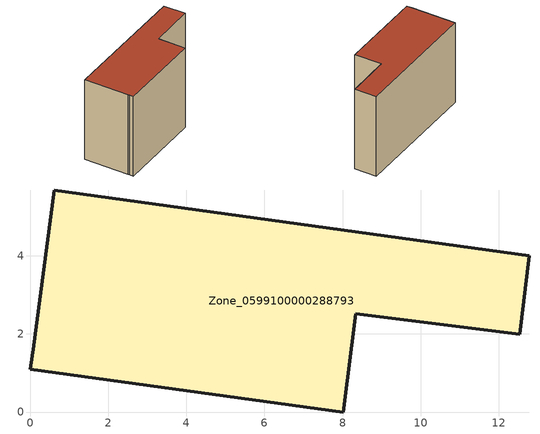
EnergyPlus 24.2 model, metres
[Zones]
Zone_0599100000288793
 floor ground (C_G): 0.07,1.61 0.62,5.69 12.78,4.01 12.54,1.99 8.34,2.52 8.02,0 0,1.1 0.05,1.44 z0
 wall outside (C_F): 12.54,1.99 12.78,4.01 0.62,5.69 0.07,1.61 0.05,1.44 0,1.1 8.02,0 8.34,2.52 12.54,1.99 z0:7.83
 roof outside (C_R): 0.07,1.61 0.05,1.44 0,1.1 8.02,0 8.34,2.52 12.54,1.99 12.78,4.01 0.62,5.69 z7.83
[BUILDING]
Pand.0599100000288793: North Axis=0; Terrain=City; Loads Convergence Tolerance Value=0.04; Temperature Convergence Tolerance Value=0.4; Solar Distribution=FullExterior; Maximum Number of Warmup Days=25; Minimum Number of Warmup Days=1
[Site:Location]
Rotterdam.The.Hague.AP_ZH_NLD Design_Conditions: Latitude=51.96; Longitude=4.45; Time Zone=1; Elevation=-4.5
[SITE:GROUNDTEMPERATURE:BUILDINGSURFACE]
18, 18, 18, 18, 18, 18, 18, 18, 18, 18, 18, 18
[MATERIAL] Thermal Absorptance=0.9; Solar Absorptance=0.7; Visible Absorptance=0.7
Name | Roughness | Thickness | Conductivity | Density | Specific Heat
G.TI.1946 | MediumSmooth | 0.15 | 1 | 540 | 1210
F.TI.1946 | Rough | 0.3 | 0.857143 | 1920 | 840
R.TI.1946 | MediumRough | 0.2 | 0.1 | 1500 | 1000
[CONSTRUCTION]
C_G: G.TI.1946
C_F: F.TI.1946
C_R: R.TI.1946
[ZONE]
Zone_0599100000288793: Type=1; Multiplier=1; Ceiling Height=Autocalculate; Volume=Autocalculate; Floor Area=autocalculate; Part of Total Floor Area=Yes
[ZONEINFILTRATION:DESIGNFLOWRATE]
Infil_Zone_0599100000288793: Zone or ZoneList or Space or SpaceList=Zone_0599100000288793; Schedule=AlwaysOn; Design Flow Rate Calculation Method=Flow/Area; Flow Rate per Floor Area=0.003; Constant Term Coefficient=1; Temperature Term Coefficient=0; Velocity Term Coefficient=0; Velocity Squared Term Coefficient=0
[HVACTEMPLATE:ZONE:IDEALLOADSAIRSYSTEM]
Zone_0599100000288793: Maximum Heating Supply Air Temperature=50; Minimum Cooling Supply Air Temperature=13; Maximum Heating Supply Air Humidity Ratio=0.0156; Minimum Cooling Supply Air Humidity Ratio=0.0077; Heating Limit=NoLimit; Cooling Limit=NoLimit; Dehumidification Control Type=ConstantSensibleHeatRatio; Cooling Sensible Heat Ratio=0.7; Dehumidification Setpoint=60; Humidification Control Type=None; Humidification Setpoint=30; Outdoor Air Method=None; Outdoor Air Flow Rate per Person=0.00944; Outdoor Air Flow Rate per Zone Floor Area=0; Outdoor Air Flow Rate per Zone=0; Demand Controlled Ventilation Type=None; Outdoor Air Economizer Type=NoEconomizer; Heat Recovery Type=None; Sensible Heat Recovery Effectiveness=0.7; Latent Heat Recovery Effectiveness=0.65
[ZONECONTROL:THERMOSTAT]
ThermostatControl_Zone_0599100000288793: Zone or ZoneList=Zone_0599100000288793; Control Type Schedule=DualSetpointControlType; Control 1=Thermostat_Zone_0599100000288793; Temperature Difference Between Cutout And Setpoint=0
[THERMOSTATSETPOINT:DUALSETPOINT]
Thermostat_Zone_0599100000288793: Heating Setpoint Temperature Schedule=HeatingSetpoint_Zone_0599100000288793; Cooling Setpoint Temperature Schedule=CoolingSetpoint_Zone_0599100000288793
[SCHEDULE:COMPACT]
HeatingSetpoint_Zone_0599100000288793: Through: 12/31, For: AllDays, Until: 24:00, 21
CoolingSetpoint_Zone_0599100000288793: Through: 12/31, For: AllDays, Until: 24:00, 24
DualSetpointControlType: Through: 12/31, For: AllDays, Until: 24:00, 4
AlwaysOn: Through: 12/31, For: AllDays, Until: 24:00, 1
